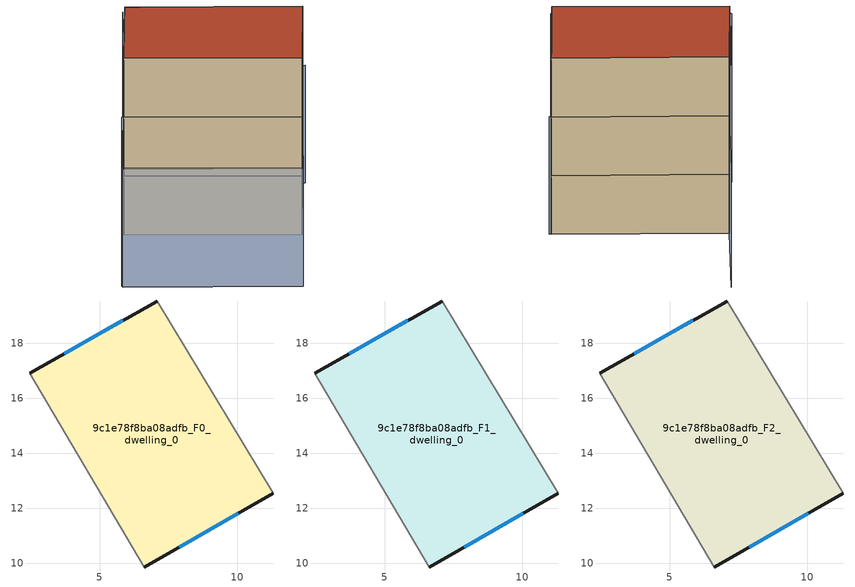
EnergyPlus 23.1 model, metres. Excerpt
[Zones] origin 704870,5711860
9c1e78f8ba08adfb_F0_dwelling_0
 floor ground (EU_floor_Construction): 7.1,19.53 11.3,12.55 6.62,9.87 2.47,16.9 z0
 wall outside (EU_wall_Construction): 7.1,19.53 2.47,16.9 / 6.62,9.87 11.3,12.55 z0:3
 wall adiabatic (EU_wall_Construction): 11.3,12.55 7.1,19.53 / 2.47,16.9 6.62,9.87 z0:3
 window (EU_Window_Construction): 5.85,18.82 3.72,17.61 / 7.89,10.59 10.04,11.82 z0.81:2.19
9c1e78f8ba08adfb_F1_dwelling_0
 floor to 9c1e78f8ba08adfb_F0_dwelling_0 (EU_floor_Construction): 7.1,19.53 11.3,12.55 6.62,9.87 2.47,16.9 z3
 wall outside (EU_wall_Construction): 7.1,19.53 2.47,16.9 / 6.62,9.87 11.3,12.55 z3:6
 wall adiabatic (EU_wall_Construction): 11.3,12.55 7.1,19.53 / 2.47,16.9 6.62,9.87 z3:6
 window (EU_Window_Construction): 5.85,18.82 3.72,17.61 / 7.89,10.59 10.04,11.82 z3.81:5.19
9c1e78f8ba08adfb_F2_dwelling_0
 floor to 9c1e78f8ba08adfb_F1_dwelling_0 (EU_floor_Construction): 7.1,19.53 11.3,12.55 6.62,9.87 2.47,16.9 z6
 wall outside (EU_wall_Construction): 7.1,19.53 2.47,16.9 / 6.62,9.87 11.3,12.55 z6:9
 wall adiabatic (EU_wall_Construction): 11.3,12.55 7.1,19.53 / 2.47,16.9 6.62,9.87 z6:9
 window (EU_Window_Construction): 5.85,18.82 3.72,17.61 / 7.89,10.59 10.04,11.82 z6.81:8.19
 roof outside (EU_roof_Construction): 11.3,12.55 7.1,19.53 2.47,16.9 6.62,9.87 z9
shading: -2.16,14.32 1.96,7.19 / 11.35,12.45 7.1,19.53 / 7.1,19.53 11.93,22.43 / 2.43,16.98 6.63,9.86 / 6.63,9.86 1.99,7.13 / 1.99,7.13 -2.21,14.24 / -2.21,14.24 2.43,16.98 z0:6
[Building]
EU S2 Campaign: North Axis=0; Terrain=City; Solar Distribution=FullExterior
[Site:Location]
London: Latitude=51.5; Longitude=-0.5; Time Zone=0; Elevation=25
[SizingPeriod:WeatherFileDays]
AnnualSizingPeriod: Begin Month=1; Begin Day of Month=1; End Month=12; End Day of Month=31; Day of Week for Start Day=Monday; Use Weather File Daylight Saving Period=No; Use Weather File Rain and Snow Indicators=No
[MATERIAL]
EU_InternalMass_Material: Roughness=MediumRough; Thickness=0.1; Conductivity=1; Density=1800; Specific Heat=900; Thermal Absorptance=0.9; Solar Absorptance=0.7; Visible Absorptance=0.7
[MATERIAL:NOMASS] Roughness=MediumRough; Thermal Absorptance=0.9; Solar Absorptance=0.7; Visible Absorptance=0.7
Name | Thermal Resistance
EU_wall_NoMass | 0.555556
EU_roof_NoMass | 0.510204
EU_floor_NoMass | 1.68919
[WINDOWMATERIAL:SIMPLEGLAZINGSYSTEM]
EU_Window_SimpleGlazing: UFactor=3.96; Solar Heat Gain Coefficient=0.85; Visible Transmittance=0.85
[CONSTRUCTION]
EU_wall_Construction: EU_wall_NoMass
EU_roof_Construction: EU_roof_NoMass
EU_floor_Construction: EU_floor_NoMass
EU_Window_Construction: EU_Window_SimpleGlazing
EU_InternalMass_Construction: EU_InternalMass_Material
[ZONE] Type=1; Multiplier=1; Ceiling Height=autocalculate; Volume=131.112; Floor Area=autocalculate; Part of Total Floor Area=Yes
9c1e78f8ba08adfb_F0_dwelling_0; 9c1e78f8ba08adfb_F1_dwelling_0; 9c1e78f8ba08adfb_F2_dwelling_0
[INTERNALMASS] Construction=EU_InternalMass_Construction; Surface Area=43.7042
Name | Zone or ZoneList
9c1e78f8ba08adfb_F0_dwelling_0_EU_InternalMass | 9c1e78f8ba08adfb_F0_dwelling_0
9c1e78f8ba08adfb_F1_dwelling_0_EU_InternalMass | 9c1e78f8ba08adfb_F1_dwelling_0
9c1e78f8ba08adfb_F2_dwelling_0_EU_InternalMass | 9c1e78f8ba08adfb_F2_dwelling_0
[OTHEREQUIPMENT] Fuel Type=Electricity; Design Level Calculation Method=Watts/Area; Power per Zone Floor Area=1; Fraction Latent=0; Fraction Radiant=0; Fraction Lost=0; Carbon Dioxide Generation Rate=0; EndUse Subcategory=EU_Step8_InternalGains
Name | Zone or ZoneList or Space or SpaceList | Schedule
EU_Step8_InternalGain_9c1e78f8ba08adfb_F0_dwelling_0_f000 | 9c1e78f8ba08adfb_F0_dwelling_0 | EU_Step8_GainSchedule_9c1e78f8ba08adfb_F0_dwelling_0_f000
EU_Step8_InternalGain_9c1e78f8ba08adfb_F1_dwelling_0_f000 | 9c1e78f8ba08adfb_F1_dwelling_0 | EU_Step8_GainSchedule_9c1e78f8ba08adfb_F1_dwelling_0_f000
EU_Step8_InternalGain_9c1e78f8ba08adfb_F2_dwelling_0_f000 | 9c1e78f8ba08adfb_F2_dwelling_0 | EU_Step8_GainSchedule_9c1e78f8ba08adfb_F2_dwelling_0_f000
[ZONEVENTILATION:DESIGNFLOWRATE] Schedule=EU_AlwaysOn; Design Flow Rate Calculation Method=AirChanges/Hour; Air Changes per Hour=0.48; Ventilation Type=Natural; Fan Pressure Rise=0; Fan Total Efficiency=1; Constant Term Coefficient=1; Temperature Term Coefficient=0; Velocity Term Coefficient=0; Velocity Squared Term Coefficient=0; Minimum Indoor Temperature=-100; Maximum Indoor Temperature=100; Delta Temperature=-100; Minimum Outdoor Temperature=-100; Maximum Outdoor Temperature=100; Maximum Wind Speed=40
Name | Zone or ZoneList or Space or SpaceList
EU_ConstantAir_9c1e78f8ba08adfb_F0_dwelling_0 | 9c1e78f8ba08adfb_F0_dwelling_0
EU_ConstantAir_9c1e78f8ba08adfb_F1_dwelling_0 | 9c1e78f8ba08adfb_F1_dwelling_0
EU_ConstantAir_9c1e78f8ba08adfb_F2_dwelling_0 | 9c1e78f8ba08adfb_F2_dwelling_0
[HVACTEMPLATE:THERMOSTAT] Constant Heating Setpoint=20; Constant Cooling Setpoint=50
EU_HeatOnly_9c1e78f8ba08adfb_F0_dwelling_0; EU_HeatOnly_9c1e78f8ba08adfb_F1_dwelling_0; EU_HeatOnly_9c1e78f8ba08adfb_F2_dwelling_0
[HVACTEMPLATE:ZONE:IDEALLOADSAIRSYSTEM] System Availability Schedule=EU_AlwaysOn; Maximum Heating Supply Air Temperature=50; Minimum Cooling Supply Air Temperature=13; Maximum Heating Supply Air Humidity Ratio=0.0156; Minimum Cooling Supply Air Humidity Ratio=0.0077; Heating Limit=NoLimit; Cooling Limit=NoLimit; Heating Availability Schedule=EU_AlwaysOn; Cooling Availability Schedule=EU_CoolingOff; Dehumidification Control Type=ConstantSensibleHeatRatio; Cooling Sensible Heat Ratio=0.7; Dehumidification Setpoint=60; Humidification Control Type=None; Humidification Setpoint=30; Outdoor Air Method=None; Outdoor Air Flow Rate per Person=0.00944; Outdoor Air Flow Rate per Zone Floor Area=0; Outdoor Air Flow Rate per Zone=0; Demand Controlled Ventilation Type=None; Outdoor Air Economizer Type=NoEconomizer; Heat Recovery Type=None; Sensible Heat Recovery Effectiveness=0.7; Latent Heat Recovery Effectiveness=0.65
Name | Template Thermostat
9c1e78f8ba08adfb_F0_dwelling_0 | EU_HeatOnly_9c1e78f8ba08adfb_F0_dwelling_0
9c1e78f8ba08adfb_F1_dwelling_0 | EU_HeatOnly_9c1e78f8ba08adfb_F1_dwelling_0
9c1e78f8ba08adfb_F2_dwelling_0 | EU_HeatOnly_9c1e78f8ba08adfb_F2_dwelling_0
[SIZING:ZONE] Zone Cooling Design Supply Air Temperature Input Method=SupplyAirTemperature; Zone Cooling Design Supply Air Temperature=13; Zone Heating Design Supply Air Temperature Input Method=SupplyAirTemperature; Zone Heating Design Supply Air Temperature=50; Zone Cooling Design Supply Air Humidity Ratio=0.008; Zone Heating Design Supply Air Humidity Ratio=0.008; Cooling Design Air Flow Method=DesignDay; Cooling Design Air Flow Rate=0; Cooling Minimum Air Flow per Zone Floor Area=0.000762; Cooling Minimum Air Flow=0; Cooling Minimum Air Flow Fraction=0.2; Heating Design Air Flow Method=DesignDay; Heating Design Air Flow Rate=0; Heating Maximum Air Flow per Zone Floor Area=0.002032; Heating Maximum Air Flow=0.141576; Heating Maximum Air Flow Fraction=0.3; Account for Dedicated Outdoor Air System=No; Dedicated Outdoor Air System Control Strategy=NeutralSupplyAir; Dedicated Outdoor Air Low Setpoint Temperature for Design=autosize; Dedicated Outdoor Air High Setpoint Temperature for Design=autosize; Zone Load Sizing Method=Sensible Load Only No Latent Load; Zone Latent Cooling Design Supply Air Humidity Ratio Input Method=HumidityRatioDifference; Zone Cooling Design Supply Air Humidity Ratio Difference=0.005; Zone Latent Heating Design Supply Air Humidity Ratio Input Method=HumidityRatioDifference; Zone Humidification Design Supply Air Humidity Ratio Difference=0.005
9c1e78f8ba08adfb_F0_dwelling_0; 9c1e78f8ba08adfb_F1_dwelling_0; 9c1e78f8ba08adfb_F2_dwelling_0
[SCHEDULE:CONSTANT]
Name | Hourly Value
EU_AlwaysOn | 1
EU_CoolingOff | 0
[SCHEDULE:FILE] Column Number=1; Rows to Skip at Top=0; Number of Hours of Data=8760; Column Separator=Comma; Interpolate to Timestep=No; Minutes per Item=60; Adjust Schedule for Daylight Savings=Yes
Name | File
EU_Step8_GainSchedule_9c1e78f8ba08adfb_F0_dwelling_0_f000 | ../../schedules/9c1e78f8ba08adfb/9c1e78f8ba08adfb_F0_dwelling_0_f000_gain.csv
EU_Step8_GainSchedule_9c1e78f8ba08adfb_F1_dwelling_0_f000 | ../../schedules/9c1e78f8ba08adfb/9c1e78f8ba08adfb_F1_dwelling_0_f000_gain.csv
EU_Step8_GainSchedule_9c1e78f8ba08adfb_F2_dwelling_0_f000 | ../../schedules/9c1e78f8ba08adfb/9c1e78f8ba08adfb_F2_dwelling_0_f000_gain.csv
